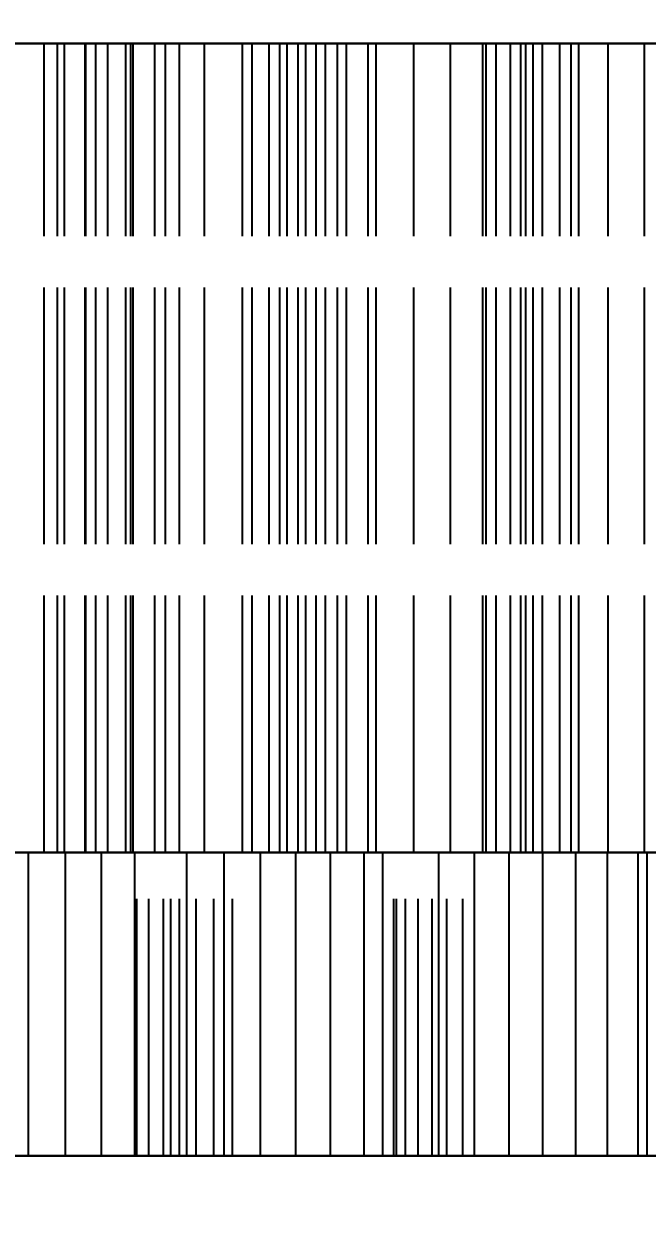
# Model space of a CAD drawing. Header units: millimetres. Extents: x -13 to 234, y -140 to 87.
# Drawn here: x 10.98 to 14.06, y 67.19 to 73.11 of the extents above; entities that cross this region are included whole.
import ezdxf

# ---------------------------------------------------------------- set-up
doc = ezdxf.new("R2010")
doc.units = ezdxf.units.MM
doc.linetypes.add('DASHED', pattern=[1.524, 1.27, -0.254])
for name, color, linetype in [('DIMS', 3, 'CONTINUOUS'), ('HIDDEN', 8, 'DASHED'), ('VISIBLE', 7, 'CONTINUOUS')]:
    doc.layers.add(name, color=color, linetype=linetype)
doc.styles.add('OpenSansCondensed-Light', font='OpenSansCondensed-Light.ttf')
doc.dimstyles.new('EZDXF', dxfattribs={"dimtxt": 0.25, "dimasz": 0.175, "dimexe": 0.375, "dimexo": 0.125, "dimgap": 0.1, "dimtad": 1, "dimlfac": 100, "dimzin": 12, "dimdsep": 46, "dimtxsty": 'OpenSansCondensed-Light', "dimblk": 'ARCHTICK', "dimcen": 2.5, "dimazin": 3, "dimtfac": 0.5, "dimtmove": 2, "dimatfit": 3})

# ---------------------------------------------------------------- blocks, each defined once
blk = doc.blocks.new('_ARCHTICK')
at = {"color": 0, "linetype": 'BYBLOCK', "const_width": 0.15}
blk.add_lwpolyline([(-0.5, -0.5), (0.5, 0.5)], dxfattribs=at)

msp = doc.modelspace()

# ---------------------------------------------------------------- linework, layer by layer
at = {"layer": 'HIDDEN'}
for points in [[(6.125, 73.01), (6.73214, 73.01), (7.33929, 73.01), (7.94643, 73.01), (8.55357, 73.01), (9.16071, 73.01), (9.76786, 73.01), (10.375, 73.01), (10.98214, 73.01), (11.58929, 73.01), (12.19643, 73.01), (12.80357, 73.01), (13.41071, 73.01), (14.01786, 73.01), (14.625, 73.01)], [(6.125, 73.01), (6.73214, 73.01), (7.33929, 73.01), (7.94643, 73.01), (8.55357, 73.01), (9.16071, 73.01), (9.76786, 73.01), (10.375, 73.01), (10.98214, 73.01), (11.58929, 73.01), (12.19643, 73.01), (12.80357, 73.01), (13.41071, 73.01), (14.01786, 73.01), (14.625, 73.01)], [(11.14922, 73.01), (10.95557, 73.01)], [(10.95557, 73.01), (11.14922, 73.01)], [(11.28682, 73.01), (11.08435, 73.01)], [(11.08435, 73.01), (11.18505, 73.01)], [(11.18505, 73.01), (11.08435, 73.01)], [(11.08435, 73.01), (11.28682, 73.01)], [(11.08435, 69.01), (11.08435, 73.01)], [(11.08435, 69.01), (11.08435, 73.01)], [(11.33892, 73.01), (11.14922, 73.01)], [(11.14922, 73.01), (11.33892, 73.01)], [(11.14922, 69.01), (11.14922, 73.01)], [(11.14922, 69.01), (11.14922, 73.01)], [(11.18505, 73.01), (11.28984, 73.01)], [(11.28984, 73.01), (11.18505, 73.01)], [(11.18505, 69.01), (11.18505, 73.01)], [(11.18505, 69.01), (11.18505, 73.01)], [(11.48697, 73.01), (11.28682, 73.01)], [(11.28682, 73.01), (11.48697, 73.01)], [(11.28682, 69.01), (11.28682, 73.01)], [(11.28682, 69.01), (11.28682, 73.01)], [(11.28984, 73.01), (11.39882, 73.01)], [(11.39882, 73.01), (11.28984, 73.01)], [(11.28984, 69.01), (11.28984, 73.01)], [(11.28984, 69.01), (11.28984, 73.01)], [(11.52421, 73.01), (11.33892, 73.01)], [(11.33892, 73.01), (11.52421, 73.01)], [(11.33892, 69.01), (11.33892, 73.01)], [(11.33892, 69.01), (11.33892, 73.01)], [(11.39882, 73.01), (11.51215, 73.01)], [(11.51215, 73.01), (11.39882, 73.01)], [(11.39882, 69.01), (11.39882, 73.01)], [(11.39882, 69.01), (11.39882, 73.01)], [(11.6835, 73.01), (11.48697, 73.01)], [(11.48697, 73.01), (11.6835, 73.01)], [(11.48697, 69.01), (11.48697, 73.01)], [(11.48697, 69.01), (11.48697, 73.01)], [(11.51215, 73.01), (11.63007, 73.01)], [(11.63007, 73.01), (11.51215, 73.01)], [(11.51215, 69.01), (11.51215, 73.01)], [(11.51215, 69.01), (11.51215, 73.01)], [(11.75292, 73.01), (11.52421, 73.01)], [(11.52421, 73.01), (11.75292, 73.01)], [(11.52421, 69.01), (11.52421, 73.01)], [(11.52421, 69.01), (11.52421, 73.01)], [(11.63007, 73.01), (11.75292, 73.01)], [(11.75292, 73.01), (11.63007, 73.01)], [(11.63007, 69.01), (11.63007, 73.01)], [(11.63007, 69.01), (11.63007, 73.01)], [(11.87618, 73.01), (11.6835, 73.01)], [(11.6835, 73.01), (11.87618, 73.01)], [(11.6835, 69.01), (11.6835, 73.01)], [(11.6835, 69.01), (11.6835, 73.01)], [(11.75292, 69.01), (11.75292, 73.01)], [(11.75292, 69.01), (11.75292, 73.01)], [(12.06471, 73.01), (11.87618, 73.01)], [(11.87618, 73.01), (12.06471, 73.01)], [(11.87618, 69.01), (11.87618, 73.01)], [(11.87618, 69.01), (11.87618, 73.01)], [(12.24871, 73.01), (12.06471, 73.01)], [(12.06471, 73.01), (12.24871, 73.01)], [(12.06471, 69.01), (12.06471, 73.01)], [(12.06471, 69.01), (12.06471, 73.01)], [(12.33874, 73.01), (12.11238, 73.01)], [(12.11238, 73.01), (12.19611, 73.01)], [(12.19611, 73.01), (12.11238, 73.01)], [(12.11238, 73.01), (12.33874, 73.01)], [(12.11238, 69.01), (12.11238, 73.01)], [(12.11238, 69.01), (12.11238, 73.01)], [(12.19611, 73.01), (12.28435, 73.01)], [(12.28435, 73.01), (12.19611, 73.01)], [(12.19611, 69.01), (12.19611, 73.01)], [(12.19611, 69.01), (12.19611, 73.01)], [(12.42767, 73.01), (12.24871, 73.01)], [(12.24871, 73.01), (12.42767, 73.01)], [(12.24871, 69.01), (12.24871, 73.01)], [(12.24871, 69.01), (12.24871, 73.01)], [(12.28435, 73.01), (12.37724, 73.01)], [(12.37724, 73.01), (12.28435, 73.01)], [(12.28435, 69.01), (12.28435, 73.01)], [(12.28435, 69.01), (12.28435, 73.01)], [(12.53362, 73.01), (12.33874, 73.01)], [(12.33874, 73.01), (12.53362, 73.01)], [(12.33874, 69.01), (12.33874, 73.01)], [(12.33874, 69.01), (12.33874, 73.01)], [(12.37724, 73.01), (12.47497, 73.01)], [(12.47497, 73.01), (12.37724, 73.01)], [(12.37724, 69.01), (12.37724, 73.01)], [(12.37724, 69.01), (12.37724, 73.01)], [(12.68622, 73.01), (12.42767, 73.01)], [(12.42767, 73.01), (12.68622, 73.01)], [(12.42767, 69.01), (12.42767, 73.01)], [(12.42767, 69.01), (12.42767, 73.01)], [(12.47497, 73.01), (12.57783, 73.01)], [(12.57783, 73.01), (12.47497, 73.01)], [(12.47497, 69.01), (12.47497, 73.01)], [(12.47497, 69.01), (12.47497, 73.01)], [(12.72442, 73.01), (12.53362, 73.01)], [(12.53362, 73.01), (12.72442, 73.01)], [(12.53362, 69.01), (12.53362, 73.01)], [(12.53362, 69.01), (12.53362, 73.01)], [(12.57783, 73.01), (12.68622, 73.01)], [(12.68622, 73.01), (12.57783, 73.01)], [(12.57783, 69.01), (12.57783, 73.01)], [(12.57783, 69.01), (12.57783, 73.01)], [(12.68622, 69.01), (12.68622, 73.01)], [(12.68622, 69.01), (12.68622, 73.01)], [(12.91088, 73.01), (12.72442, 73.01)], [(12.72442, 73.01), (12.91088, 73.01)], [(12.72442, 69.01), (12.72442, 73.01)], [(12.72442, 69.01), (12.72442, 73.01)], [(13.09268, 73.01), (12.91088, 73.01)], [(12.91088, 73.01), (13.09268, 73.01)], [(12.91088, 69.01), (12.91088, 73.01)], [(12.91088, 69.01), (12.91088, 73.01)], [(13.26942, 73.01), (13.09268, 73.01)], [(13.09268, 73.01), (13.26942, 73.01)], [(13.09268, 69.01), (13.09268, 73.01)], [(13.09268, 69.01), (13.09268, 73.01)], [(13.5008, 73.01), (13.25251, 73.01)], [(13.25251, 73.01), (13.31853, 73.01)], [(13.31853, 73.01), (13.25251, 73.01)], [(13.25251, 73.01), (13.5008, 73.01)], [(13.25251, 69.01), (13.25251, 73.01)], [(13.25251, 69.01), (13.25251, 73.01)], [(13.44053, 73.01), (13.26942, 73.01)], [(13.26942, 73.01), (13.44053, 73.01)], [(13.26942, 69.01), (13.26942, 73.01)], [(13.26942, 69.01), (13.26942, 73.01)], [(13.31853, 73.01), (13.38946, 73.01)], [(13.38946, 73.01), (13.31853, 73.01)], [(13.31853, 69.01), (13.31853, 73.01)], [(13.31853, 69.01), (13.31853, 73.01)], [(13.38946, 73.01), (13.46548, 73.01)], [(13.46548, 73.01), (13.38946, 73.01)], [(13.38946, 69.01), (13.38946, 73.01)], [(13.38946, 69.01), (13.38946, 73.01)], [(13.7267, 73.01), (13.44053, 73.01)], [(13.44053, 73.01), (13.7267, 73.01)], [(13.44053, 69.01), (13.44053, 73.01)], [(13.44053, 69.01), (13.44053, 73.01)], [(13.46548, 73.01), (13.54679, 73.01)], [(13.54679, 73.01), (13.46548, 73.01)], [(13.46548, 69.01), (13.46548, 73.01)], [(13.46548, 69.01), (13.46548, 73.01)], [(13.68876, 73.01), (13.5008, 73.01)], [(13.5008, 73.01), (13.68876, 73.01)], [(13.5008, 69.01), (13.5008, 73.01)], [(13.5008, 69.01), (13.5008, 73.01)], [(13.54679, 73.01), (13.63371, 73.01)], [(13.63371, 73.01), (13.54679, 73.01)], [(13.54679, 69.01), (13.54679, 73.01)], [(13.54679, 69.01), (13.54679, 73.01)], [(13.63371, 73.01), (13.7267, 73.01)], [(13.7267, 73.01), (13.63371, 73.01)], [(13.63371, 69.01), (13.63371, 73.01)], [(13.63371, 69.01), (13.63371, 73.01)], [(13.8722, 73.01), (13.68876, 73.01)], [(13.68876, 73.01), (13.8722, 73.01)], [(13.68876, 69.01), (13.68876, 73.01)], [(13.68876, 69.01), (13.68876, 73.01)], [(13.7267, 69.01), (13.7267, 73.01)], [(13.7267, 69.01), (13.7267, 73.01)], [(14.05085, 73.01), (13.8722, 73.01)], [(13.8722, 73.01), (14.05085, 73.01)], [(13.8722, 69.01), (13.8722, 73.01)], [(13.8722, 69.01), (13.8722, 73.01)], [(14.22438, 73.01), (14.05085, 73.01)], [(14.05085, 73.01), (14.22438, 73.01)], [(14.05085, 69.01), (14.05085, 73.01)], [(14.05085, 69.01), (14.05085, 73.01)], [(6.125, 69.01), (6.73214, 69.01), (7.33929, 69.01), (7.94643, 69.01), (8.55357, 69.01), (9.16071, 69.01), (9.76786, 69.01), (10.375, 69.01), (10.98214, 69.01), (11.58929, 69.01), (12.19643, 69.01), (12.80357, 69.01), (13.41071, 69.01), (14.01786, 69.01), (14.625, 69.01)], [(14.33929, 69.01), (13.77976, 69.01), (13.22024, 69.01), (12.66071, 69.01), (12.10119, 69.01), (11.54167, 69.01), (10.98214, 69.01), (10.42262, 69.01), (9.8631, 69.01), (9.30357, 69.01), (8.74405, 69.01), (8.18452, 69.01), (7.625, 69.01)], [(7.625, 69.01), (8.18452, 69.01), (8.74405, 69.01), (9.30357, 69.01), (9.8631, 69.01), (10.42262, 69.01), (10.98214, 69.01), (11.54167, 69.01), (12.10119, 69.01), (12.66071, 69.01), (13.22024, 69.01), (13.77976, 69.01), (14.33929, 69.01)], [(10.82048, 69.01), (11.00691, 69.01)], [(14.01991, 69.01), (13.8946, 69.01), (13.76928, 69.01), (13.64396, 69.01), (13.51865, 69.01), (13.39333, 69.01), (13.26802, 69.01), (13.1427, 69.01), (13.01738, 69.01), (12.89207, 69.01), (12.76675, 69.01), (12.64143, 69.01), (12.51612, 69.01), (12.3908, 69.01), (12.26549, 69.01), (12.14017, 69.01), (12.01485, 69.01), (11.88954, 69.01), (11.76422, 69.01), (11.63891, 69.01), (11.51359, 69.01), (11.38827, 69.01), (11.26296, 69.01), (11.13764, 69.01), (11.01233, 69.01), (10.88701, 69.01)], [(11.14922, 69.01), (10.95557, 69.01)], [(10.95557, 69.01), (11.14922, 69.01)], [(11.00691, 69.01), (11.18936, 69.01)], [(11.00691, 67.51), (11.00691, 69.01)], [(11.28682, 69.01), (11.08435, 69.01)], [(11.08435, 69.01), (11.18505, 69.01)], [(11.18505, 69.01), (11.08435, 69.01)], [(11.08435, 69.01), (11.28682, 69.01)], [(11.33892, 69.01), (11.14922, 69.01)], [(11.14922, 69.01), (11.33892, 69.01)], [(11.18505, 69.01), (11.28984, 69.01)], [(11.28984, 69.01), (11.18505, 69.01)], [(11.18936, 69.01), (11.36755, 69.01)], [(11.18936, 67.51), (11.18936, 69.01)], [(11.48697, 69.01), (11.28682, 69.01)], [(11.28682, 69.01), (11.48697, 69.01)], [(11.28984, 69.01), (11.39882, 69.01)], [(11.39882, 69.01), (11.28984, 69.01)], [(11.52421, 69.01), (11.33892, 69.01)], [(11.33892, 69.01), (11.52421, 69.01)], [(11.36755, 69.01), (11.54112, 69.01)], [(11.36755, 67.51), (11.36755, 69.01)], [(11.39882, 69.01), (11.51215, 69.01)], [(11.51215, 69.01), (11.39882, 69.01)], [(11.6835, 69.01), (11.48697, 69.01)], [(11.48697, 69.01), (11.6835, 69.01)], [(11.51215, 69.01), (11.63007, 69.01)], [(11.63007, 69.01), (11.51215, 69.01)], [(11.75292, 69.01), (11.52421, 69.01)], [(11.52421, 69.01), (11.75292, 69.01)], [(11.53178, 69.01), (11.78974, 69.01)], [(11.60075, 69.01), (11.53178, 69.01)], [(11.53178, 69.01), (11.60075, 69.01)], [(11.54112, 69.01), (11.53178, 69.01)], [(11.53178, 67.51), (11.53178, 69.01)], [(11.54112, 69.01), (11.70958, 69.01)], [(11.70958, 69.01), (11.54112, 69.01)], [(11.54112, 67.51), (11.54112, 69.01)], [(11.54112, 67.51), (11.54112, 69.01)], [(11.6741, 69.01), (11.60075, 69.01)], [(11.60075, 69.01), (11.6741, 69.01)], [(11.60075, 67.51), (11.60075, 69.01)], [(11.60075, 67.51), (11.60075, 69.01)], [(11.63007, 69.01), (11.75292, 69.01)], [(11.75292, 69.01), (11.63007, 69.01)], [(11.752, 69.01), (11.6741, 69.01)], [(11.6741, 69.01), (11.752, 69.01)], [(11.6741, 67.51), (11.6741, 69.01)], [(11.6741, 67.51), (11.6741, 69.01)], [(11.87618, 69.01), (11.6835, 69.01)], [(11.6835, 69.01), (11.87618, 69.01)], [(11.70958, 69.01), (12.01549, 69.01)], [(12.01549, 69.01), (11.70958, 69.01)], [(11.70958, 67.51), (11.70958, 69.01)], [(11.70958, 67.51), (11.70958, 69.01)], [(11.83465, 69.01), (11.752, 69.01)], [(11.752, 69.01), (11.83465, 69.01)], [(11.752, 67.51), (11.752, 69.01)], [(11.752, 67.51), (11.752, 69.01)], [(11.78974, 69.01), (11.97354, 69.01)], [(11.78974, 67.51), (11.78974, 69.01)], [(11.92234, 69.01), (11.83465, 69.01)], [(11.83465, 69.01), (11.92234, 69.01)], [(11.83465, 67.51), (11.83465, 69.01)], [(11.83465, 67.51), (11.83465, 69.01)], [(12.06471, 69.01), (11.87618, 69.01)], [(11.87618, 69.01), (12.06471, 69.01)], [(12.01549, 69.01), (11.92234, 69.01)], [(11.92234, 69.01), (12.01549, 69.01)], [(11.92234, 67.51), (11.92234, 69.01)], [(11.92234, 67.51), (11.92234, 69.01)], [(11.97354, 69.01), (12.15326, 69.01)], [(11.97354, 67.51), (11.97354, 69.01)], [(12.01549, 67.51), (12.01549, 69.01)], [(12.01549, 67.51), (12.01549, 69.01)], [(12.24871, 69.01), (12.06471, 69.01)], [(12.06471, 69.01), (12.24871, 69.01)], [(12.33874, 69.01), (12.11238, 69.01)], [(12.11238, 69.01), (12.19611, 69.01)], [(12.19611, 69.01), (12.11238, 69.01)], [(12.11238, 69.01), (12.33874, 69.01)], [(12.15326, 69.01), (12.32866, 69.01)], [(12.15326, 67.51), (12.15326, 69.01)], [(12.19611, 69.01), (12.28435, 69.01)], [(12.28435, 69.01), (12.19611, 69.01)], [(12.42767, 69.01), (12.24871, 69.01)], [(12.24871, 69.01), (12.42767, 69.01)], [(12.28435, 69.01), (12.37724, 69.01)], [(12.37724, 69.01), (12.28435, 69.01)], [(12.32866, 69.01), (12.49943, 69.01)], [(12.32866, 67.51), (12.32866, 69.01)], [(12.53362, 69.01), (12.33874, 69.01)], [(12.33874, 69.01), (12.53362, 69.01)], [(12.37724, 69.01), (12.47497, 69.01)], [(12.47497, 69.01), (12.37724, 69.01)], [(12.68622, 69.01), (12.42767, 69.01)], [(12.42767, 69.01), (12.68622, 69.01)], [(12.47497, 69.01), (12.57783, 69.01)], [(12.57783, 69.01), (12.47497, 69.01)], [(12.49943, 69.01), (12.66521, 69.01)], [(12.49943, 67.51), (12.49943, 69.01)], [(12.72442, 69.01), (12.53362, 69.01)], [(12.53362, 69.01), (12.72442, 69.01)], [(12.57783, 69.01), (12.68622, 69.01)], [(12.68622, 69.01), (12.57783, 69.01)], [(12.66521, 69.01), (12.82547, 69.01)], [(12.66521, 67.51), (12.66521, 69.01)], [(12.91088, 69.01), (12.72442, 69.01)], [(12.72442, 69.01), (12.91088, 69.01)], [(12.75859, 69.01), (13.03428, 69.01)], [(12.81212, 69.01), (12.75859, 69.01)], [(12.75859, 69.01), (12.81212, 69.01)], [(12.82547, 69.01), (12.75859, 69.01)], [(12.75859, 67.51), (12.75859, 69.01)], [(12.87031, 69.01), (12.81212, 69.01)], [(12.81212, 69.01), (12.87031, 69.01)], [(12.81212, 67.51), (12.81212, 69.01)], [(12.81212, 67.51), (12.81212, 69.01)], [(12.82547, 69.01), (13.15424, 69.01)], [(13.15424, 69.01), (12.82547, 69.01)], [(12.82547, 67.51), (12.82547, 69.01)], [(12.82547, 67.51), (12.82547, 69.01)], [(12.93334, 69.01), (12.87031, 69.01)], [(12.87031, 69.01), (12.93334, 69.01)], [(12.87031, 67.51), (12.87031, 69.01)], [(12.87031, 67.51), (12.87031, 69.01)], [(13.09268, 69.01), (12.91088, 69.01)], [(12.91088, 69.01), (13.09268, 69.01)], [(13.00144, 69.01), (12.93334, 69.01)], [(12.93334, 69.01), (13.00144, 69.01)], [(12.93334, 67.51), (12.93334, 69.01)], [(12.93334, 67.51), (12.93334, 69.01)], [(13.07492, 69.01), (13.00144, 69.01)], [(13.00144, 69.01), (13.07492, 69.01)], [(13.00144, 67.51), (13.00144, 69.01)], [(13.00144, 67.51), (13.00144, 69.01)], [(13.03428, 69.01), (13.21054, 69.01)], [(13.03428, 67.51), (13.03428, 69.01)], [(13.15424, 69.01), (13.07492, 69.01)], [(13.07492, 69.01), (13.15424, 69.01)], [(13.07492, 67.51), (13.07492, 69.01)], [(13.07492, 67.51), (13.07492, 69.01)], [(13.26942, 69.01), (13.09268, 69.01)], [(13.09268, 69.01), (13.26942, 69.01)], [(13.15424, 67.51), (13.15424, 69.01)], [(13.15424, 67.51), (13.15424, 69.01)], [(13.21054, 69.01), (13.38241, 69.01)], [(13.21054, 67.51), (13.21054, 69.01)], [(13.5008, 69.01), (13.25251, 69.01)], [(13.25251, 69.01), (13.31853, 69.01)], [(13.31853, 69.01), (13.25251, 69.01)], [(13.25251, 69.01), (13.5008, 69.01)], [(13.44053, 69.01), (13.26942, 69.01)], [(13.26942, 69.01), (13.44053, 69.01)], [(13.31853, 69.01), (13.38946, 69.01)], [(13.38946, 69.01), (13.31853, 69.01)], [(13.38241, 69.01), (13.54964, 69.01)], [(13.38241, 67.51), (13.38241, 69.01)], [(13.38946, 69.01), (13.46548, 69.01)], [(13.46548, 69.01), (13.38946, 69.01)], [(13.7267, 69.01), (13.44053, 69.01)], [(13.44053, 69.01), (13.7267, 69.01)], [(13.46548, 69.01), (13.54679, 69.01)], [(13.54679, 69.01), (13.46548, 69.01)], [(13.68876, 69.01), (13.5008, 69.01)], [(13.5008, 69.01), (13.68876, 69.01)], [(13.54679, 69.01), (13.63371, 69.01)], [(13.63371, 69.01), (13.54679, 69.01)], [(13.54964, 69.01), (13.71192, 69.01)], [(13.54964, 67.51), (13.54964, 69.01)], [(13.63371, 69.01), (13.7267, 69.01)], [(13.7267, 69.01), (13.63371, 69.01)], [(13.8722, 69.01), (13.68876, 69.01)], [(13.68876, 69.01), (13.8722, 69.01)], [(13.71192, 69.01), (13.86886, 69.01)], [(13.71192, 67.51), (13.71192, 69.01)], [(13.86886, 69.01), (14.01991, 69.01)], [(13.86886, 67.51), (13.86886, 69.01)], [(14.05085, 69.01), (13.8722, 69.01)], [(13.8722, 69.01), (14.05085, 69.01)], [(14.01991, 69.01), (14.36946, 69.01)], [(14.36946, 69.01), (14.01991, 69.01)], [(14.01991, 67.51), (14.01991, 69.01)], [(14.22438, 69.01), (14.05085, 69.01)], [(14.05085, 69.01), (14.22438, 69.01)], [(14.08375, 69.01), (14.06437, 69.01)], [(14.06437, 69.01), (14.10212, 69.01)], [(14.33929, 67.51), (13.77976, 67.51), (13.22024, 67.51), (12.66071, 67.51), (12.10119, 67.51), (11.54167, 67.51), (10.98214, 67.51), (10.42262, 67.51), (9.8631, 67.51), (9.30357, 67.51), (8.74405, 67.51), (8.18452, 67.51), (7.625, 67.51)], [(7.625, 67.51), (8.18452, 67.51), (8.74405, 67.51), (9.30357, 67.51), (9.8631, 67.51), (10.42262, 67.51), (10.98214, 67.51), (11.54167, 67.51), (12.10119, 67.51), (12.66071, 67.51), (13.22024, 67.51), (13.77976, 67.51), (14.33929, 67.51)], [(10.82048, 67.51), (11.00691, 67.51)], [(11.00691, 67.51), (11.18936, 67.51)], [(11.18936, 67.51), (11.36755, 67.51)], [(11.36755, 67.51), (11.54112, 67.51)], [(11.53178, 67.51), (11.78974, 67.51)], [(11.60075, 67.51), (11.53178, 67.51)], [(11.53178, 67.51), (11.60075, 67.51)], [(11.54112, 67.51), (11.53178, 67.51)], [(11.54112, 67.51), (11.70958, 67.51)], [(11.70958, 67.51), (11.54112, 67.51)], [(11.6741, 67.51), (11.60075, 67.51)], [(11.60075, 67.51), (11.6741, 67.51)], [(11.752, 67.51), (11.6741, 67.51)], [(11.6741, 67.51), (11.752, 67.51)], [(11.70958, 67.51), (12.01549, 67.51)], [(12.01549, 67.51), (11.70958, 67.51)], [(11.83465, 67.51), (11.752, 67.51)], [(11.752, 67.51), (11.83465, 67.51)], [(11.78974, 67.51), (11.97354, 67.51)], [(11.92234, 67.51), (11.83465, 67.51)], [(11.83465, 67.51), (11.92234, 67.51)], [(12.01549, 67.51), (11.92234, 67.51)], [(11.92234, 67.51), (12.01549, 67.51)], [(11.97354, 67.51), (12.15326, 67.51)], [(12.15326, 67.51), (12.32866, 67.51)], [(12.32866, 67.51), (12.49943, 67.51)], [(12.49943, 67.51), (12.66521, 67.51)], [(12.66521, 67.51), (12.82547, 67.51)], [(12.75859, 67.51), (13.03428, 67.51)], [(12.81212, 67.51), (12.75859, 67.51)], [(12.75859, 67.51), (12.81212, 67.51)], [(12.82547, 67.51), (12.75859, 67.51)], [(12.87031, 67.51), (12.81212, 67.51)], [(12.81212, 67.51), (12.87031, 67.51)], [(12.82547, 67.51), (13.15424, 67.51)], [(13.15424, 67.51), (12.82547, 67.51)], [(12.93334, 67.51), (12.87031, 67.51)], [(12.87031, 67.51), (12.93334, 67.51)], [(13.00144, 67.51), (12.93334, 67.51)], [(12.93334, 67.51), (13.00144, 67.51)], [(13.07492, 67.51), (13.00144, 67.51)], [(13.00144, 67.51), (13.07492, 67.51)], [(13.03428, 67.51), (13.21054, 67.51)], [(13.15424, 67.51), (13.07492, 67.51)], [(13.07492, 67.51), (13.15424, 67.51)], [(13.21054, 67.51), (13.38241, 67.51)], [(13.38241, 67.51), (13.54964, 67.51)], [(13.54964, 67.51), (13.71192, 67.51)], [(13.71192, 67.51), (13.86886, 67.51)], [(13.86886, 67.51), (14.01991, 67.51)], [(14.01991, 67.51), (14.36946, 67.51)], [(14.06437, 67.51), (14.10212, 67.51)], [(14.36946, 67.51), (14.06437, 67.51)]]:
    msp.add_lwpolyline(points, dxfattribs=at)
at = {"layer": 'VISIBLE'}
for points in [[(14.625, 73.01), (14.01786, 73.01), (13.41071, 73.01), (12.80357, 73.01), (12.19643, 73.01), (11.58929, 73.01), (10.98214, 73.01), (10.375, 73.01), (9.76786, 73.01), (9.16071, 73.01), (8.55357, 73.01), (7.94643, 73.01), (7.33929, 73.01), (6.73214, 73.01), (6.125, 73.01)], [(14.625, 73.01), (14.01786, 73.01), (13.41071, 73.01), (12.80357, 73.01), (12.19643, 73.01), (11.58929, 73.01), (10.98214, 73.01), (10.375, 73.01), (9.76786, 73.01), (9.16071, 73.01), (8.55357, 73.01), (7.94643, 73.01), (7.33929, 73.01), (6.73214, 73.01), (6.125, 73.01)], [(11.00691, 69.01), (10.82048, 69.01)], [(11.18936, 69.01), (11.00691, 69.01)], [(11.00691, 67.51), (11.00691, 69.01)], [(11.36755, 69.01), (11.18936, 69.01)], [(11.18936, 67.51), (11.18936, 69.01)], [(11.53178, 69.01), (11.36755, 69.01)], [(11.36755, 67.51), (11.36755, 69.01)], [(11.78974, 69.01), (11.53178, 69.01)], [(11.53178, 67.51), (11.53178, 69.01)], [(11.97354, 69.01), (11.78974, 69.01)], [(11.78974, 67.51), (11.78974, 69.01)], [(12.15326, 69.01), (11.97354, 69.01)], [(11.97354, 67.51), (11.97354, 69.01)], [(12.32866, 69.01), (12.15326, 69.01)], [(12.15326, 67.51), (12.15326, 69.01)], [(12.49943, 69.01), (12.32866, 69.01)], [(12.32866, 67.51), (12.32866, 69.01)], [(12.66521, 69.01), (12.49943, 69.01)], [(12.49943, 67.51), (12.49943, 69.01)], [(12.75859, 69.01), (12.66521, 69.01)], [(12.66521, 67.51), (12.66521, 69.01)], [(13.03428, 69.01), (12.75859, 69.01)], [(12.75859, 67.51), (12.75859, 69.01)], [(13.21054, 69.01), (13.03428, 69.01)], [(13.03428, 67.51), (13.03428, 69.01)], [(13.38241, 69.01), (13.21054, 69.01)], [(13.21054, 67.51), (13.21054, 69.01)], [(13.54964, 69.01), (13.38241, 69.01)], [(13.38241, 67.51), (13.38241, 69.01)], [(13.71192, 69.01), (13.54964, 69.01)], [(13.54964, 67.51), (13.54964, 69.01)], [(13.86886, 69.01), (13.71192, 69.01)], [(13.71192, 67.51), (13.71192, 69.01)], [(14.01991, 69.01), (13.86886, 69.01)], [(13.86886, 67.51), (13.86886, 69.01)], [(14.06437, 69.01), (14.06367, 69.01), (14.06296, 69.01), (14.06225, 69.01), (14.06155, 69.01), (14.06084, 69.01), (14.06014, 69.01), (14.05943, 69.01), (14.05873, 69.01), (14.05802, 69.01), (14.05731, 69.01), (14.05661, 69.01), (14.0559, 69.01), (14.0552, 69.01), (14.05449, 69.01), (14.05379, 69.01), (14.05308, 69.01), (14.05237, 69.01), (14.05167, 69.01), (14.05096, 69.01), (14.05026, 69.01), (14.04955, 69.01), (14.04885, 69.01), (14.04814, 69.01), (14.04743, 69.01), (14.04673, 69.01), (14.04602, 69.01), (14.04532, 69.01), (14.04461, 69.01), (14.04391, 69.01), (14.0432, 69.01), (14.04249, 69.01), (14.04179, 69.01), (14.04108, 69.01), (14.04038, 69.01), (14.03967, 69.01), (14.03897, 69.01), (14.03826, 69.01), (14.03755, 69.01), (14.03685, 69.01), (14.03614, 69.01), (14.03544, 69.01), (14.03473, 69.01), (14.03403, 69.01), (14.03332, 69.01), (14.03261, 69.01), (14.03191, 69.01), (14.0312, 69.01), (14.0305, 69.01), (14.02979, 69.01), (14.02909, 69.01), (14.02838, 69.01), (14.02767, 69.01), (14.02697, 69.01), (14.02626, 69.01), (14.02556, 69.01), (14.02485, 69.01), (14.02415, 69.01), (14.02344, 69.01), (14.02273, 69.01), (14.02203, 69.01), (14.02132, 69.01), (14.02062, 69.01), (14.01991, 69.01)], [(14.01991, 67.51), (14.01991, 69.01)], [(14.35606, 69.01), (14.06437, 69.01)], [(14.06437, 67.51), (14.06437, 69.01)], [(11.00691, 67.51), (10.82048, 67.51)], [(11.18936, 67.51), (11.00691, 67.51)], [(11.36755, 67.51), (11.18936, 67.51)], [(11.53178, 67.51), (11.36755, 67.51)], [(11.78974, 67.51), (11.53178, 67.51)], [(11.97354, 67.51), (11.78974, 67.51)], [(12.15326, 67.51), (11.97354, 67.51)], [(12.32866, 67.51), (12.15326, 67.51)], [(12.49943, 67.51), (12.32866, 67.51)], [(12.66521, 67.51), (12.49943, 67.51)], [(12.75859, 67.51), (12.66521, 67.51)], [(13.03428, 67.51), (12.75859, 67.51)], [(13.21054, 67.51), (13.03428, 67.51)], [(13.38241, 67.51), (13.21054, 67.51)], [(13.54964, 67.51), (13.38241, 67.51)], [(13.71192, 67.51), (13.54964, 67.51)], [(13.86886, 67.51), (13.71192, 67.51)], [(14.01991, 67.51), (13.86886, 67.51)], [(14.06437, 67.51), (14.01991, 67.51)], [(14.35606, 67.51), (14.06437, 67.51)]]:
    msp.add_lwpolyline(points, dxfattribs=at)

# ---------------------------------------------------------------- dimensions: what is measured, and where the dimension line sits
at = {"layer": 'DIMS'}
msp.add_linear_dim(base=(-11.25, 29.01), p1=(14.09, 29.01), p2=(14.09, 86.01), angle=90, dimstyle='EZDXF', override={"dimtxt": 1.6, "dimasz": 1, "dimexe": 0.6, "dimexo": 0.5, "dimdec": 2}, dxfattribs=at).render()

doc.saveas('drawing.dxf')
